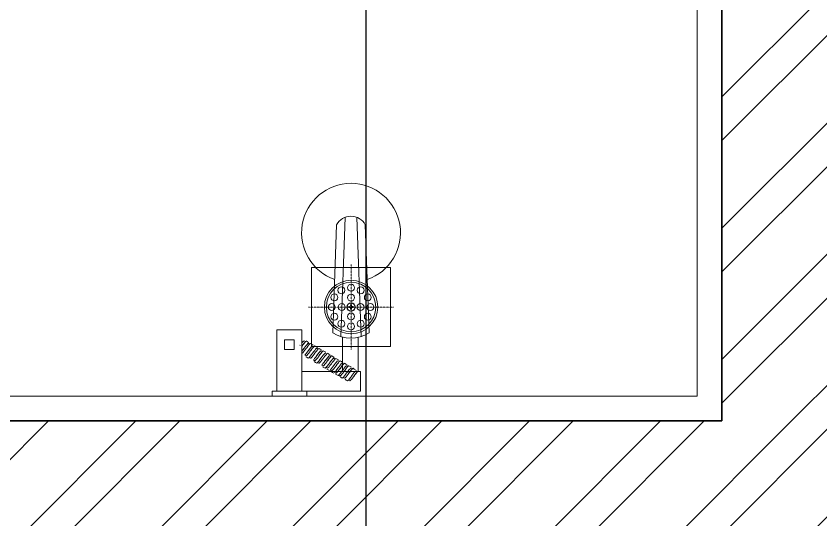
# Model space of a CAD drawing. Header units: millimetres. Extents: x -8913 to 62688, y -13000 to 43000.
# Drawn here: x 4536 to 5350, y 20600 to 21109 of the extents above; entities that cross this region are included whole.
import ezdxf
from ezdxf.enums import TextEntityAlignment as Align
from ezdxf.xclip import XClip

# ---------------------------------------------------------------- set-up
doc = ezdxf.new("R2010")
doc.units = ezdxf.units.MM
doc.header["$MEASUREMENT"] = 0
doc.header["$XCLIPFRAME"] = 0
for name, pattern in [('1735 X DT-5BR-Grids$0$CENTER2', [28.575, 19.05, -3.175, 3.175, -3.175]), ('HIDDEN', [0.375, 0.25, -0.125]), ('HIDDEN2', [4.7625, 3.175, -1.5875])]:
    doc.linetypes.add(name, pattern=pattern)
for name, color, linetype, lineweight in [('08--DETREF', 7, 'Continuous', 25), ('08--SECTREF-1', 2, 'Continuous', 25), ('08--SECTREF-2', 4, 'Continuous', 35), ('1735 X DT-5BR-GFP$0$F--BLOCKWALL-3--HOLLOW', 3, 'Continuous', 35), ('1735 X DT-5BR-GFP$0$F--BLOCKWALL-HATCH--HOLLOW', 251, 'Continuous', 13), ('1735 X DT-5BR-GFP$0$M--PLASTER-0', 8, 'Continuous', 9), ('1735 X DT-5BR-GFP$0$N--SANITARY-1', 9, 'Continuous', 18), ('1735 X DT-5BR-GFP-Ext$0$A-HATCH ID PAVING', 251, 'Continuous', 0), ('1735 X DT-5BR-Grids$0$08--SECTREF-LINE', 7, 'Continuous', 25), ('N--DRAINPOINT', 251, 'Continuous', 18), ('Z--X-REF', 7, 'Continuous', 0)]:
    doc.layers.add(name, color=color, linetype=linetype, lineweight=lineweight)
doc.styles.add('ISO', font='isocp2.shx', dxfattribs={"width": 0.8})

# ---------------------------------------------------------------- blocks, each defined once
blk = doc.blocks.new('1735 X DT-5BR-GFP$0$HAND SHOWER P')
for p, q in [((-12.5, -5), (12.5, -5)), ((-5, -5), (-12.5, -5)), ((-12.5, -5), (-12.5, -67)), ((12.5, -5), (5, -5)), ((12.5, -67), (12.5, -5)), ((71.86, -5), (12.5, -5)), ((71.86, -5), (71.86, -25)), ((12.5, -25), (71.86, -25)), ((53.8, -59.53), (53.8, -25)), ((69.43, -59.21), (69.43, -25)), ((47.78, -173.14), (44.04, -63.8)), ((76.78, -173.14), (80.53, -63.8)), ((-12.5, -67), (12.5, -67)), ((-12.5, -67), (-5, -67)), ((5, -67), (12.5, -67))]:
    blk.add_line(p, q)
at = {"color": 250}
for p, q in [((59.7, -16.16), (61.05, -15.38)), ((45.75, -23.92), (47.1, -23.14)), ((50.04, -21.43), (51.39, -20.65)), ((54.38, -18.92), (55.72, -18.15)), ((32.8, -31.41), (34.16, -30.63)), ((37.09, -28.92), (38.44, -28.14)), ((41.43, -26.41), (42.77, -25.64)), ((54.91, -32.49), (53.52, -33.29)), ((59.19, -30), (57.79, -30.81)), ((62.92, -27.85), (62.15, -28.29)), ((68.85, -24.73), (67.47, -25.53)), ((19.98, -39.04), (21.33, -38.25)), ((24.31, -36.54), (25.66, -35.76)), ((28.59, -34.05), (29.94, -33.27)), ((41.96, -39.98), (40.58, -40.78)), ((42.08, -40.12), (40.71, -40.91)), ((46.24, -37.49), (44.85, -38.3)), ((50.58, -34.99), (49.21, -35.78)), ((12.5, -43.37), (12.71, -43.25)), ((15.69, -41.52), (17.04, -40.74)), ((29.13, -47.61), (27.73, -48.42)), ((33.46, -45.11), (32.08, -45.91)), ((33.46, -45.11), (32.09, -45.9)), ((37.74, -42.62), (36.35, -43.43)), ((16.23, -55.08), (14.84, -55.88)), ((20.51, -52.6), (19.11, -53.41)), ((24.85, -50.09), (23.46, -50.89)), ((24.84, -50.1), (23.47, -50.89)), ((51.94, -60.07), (56.28, -180.54)), ((72.63, -60.07), (68.29, -180.59))]:
    blk.add_line(p, q, dxfattribs=at)
for points in [[(17.5, 0), (-17.5, 0), (-17.5, -5), (17.5, -5)], [(17.5, -5), (17.5, 0)], [(-12.5, -5), (12.5, -5)], [(-12.5, -5), (-12.5, -67)], [(12.5, -5), (12.5, -67)]]:
    blk.add_lwpolyline(points)
blk.add_lwpolyline([(-5, -57), (5, -57), (5, -47), (-5, -47)], close=True)
for points in [[(56.26, -17, 0), (56.26, -17, 0), (57.57, -16.24, 0), (57.57, -16.24, 0), (57.57, -16.24, 0), (58.87, -15.48, 0), (58.87, -15.48, 0)], [(58.85, -15.53, 0), (58.85, -15.53, 0), (58.87, -15.48, 0), (58.87, -15.48, 0), (58.87, -15.48, 0), (59.28, -15.72, 0), (59.28, -15.72, 0), (59.28, -15.72, 0), (59.97, -16.45, 0), (59.97, -16.45, 0), (59.97, -16.45, 0), (60.9, -17.59, 0), (60.9, -17.59, 0), (60.9, -17.59, 0), (62.01, -19.05, 0), (62.01, -19.05, 0), (62.01, -19.05, 0), (63.22, -20.68, 0), (63.22, -20.68, 0), (63.22, -20.68, 0), (63.28, -20.75, 0), (63.49, -21.03, 0)], [(59.7, -16.16, 0), (59.86, -16.33, 0), (59.97, -16.45, 0), (59.97, -16.45, 0), (59.97, -16.45, 0), (60.9, -17.6, 0), (60.9, -17.6, 0), (60.9, -17.6, 0), (62.02, -19.05, 0), (62.02, -19.05, 0), (62.02, -19.05, 0), (63.23, -20.68, 0), (63.23, -20.68, 0), (63.23, -20.68, 0), (63.28, -20.76, 0), (63.49, -21.03, 0)], [(65.13, -19.95, 0), (65.13, -19.95, 0), (64.72, -19.42, 0), (64.72, -19.42, 0), (64.72, -19.42, 0), (63.68, -18.07, 0), (63.68, -18.07, 0), (63.68, -18.07, 0), (62.73, -16.9, 0), (62.73, -16.9, 0), (62.73, -16.9, 0), (61.95, -16.01, 0), (61.95, -16.01, 0), (61.95, -16.01, 0), (61.38, -15.48, 0), (61.38, -15.48, 0), (61.38, -15.48, 0), (61.05, -15.38, 0), (61.05, -15.38, 0), (61.05, -15.38, 0), (61.05, -15.38, 0), (61.05, -15.38, 0)], [(65.11, -19.92, 0), (65.11, -19.92, 0), (64.73, -19.42, 0), (64.73, -19.42, 0), (64.73, -19.42, 0), (63.68, -18.08, 0), (63.68, -18.08, 0), (63.68, -18.08, 0), (62.73, -16.9, 0), (62.73, -16.9, 0), (62.73, -16.9, 0), (61.95, -16.01, 0), (61.95, -16.01, 0), (61.95, -16.01, 0), (61.38, -15.48, 0), (61.38, -15.48, 0), (61.38, -15.48, 0), (61.05, -15.38, 0), (61.05, -15.38, 0), (61.05, -15.38, 0), (61.05, -15.38, 0), (61.05, -15.38, 0)], [(42.27, -24.77, 0), (42.27, -24.77, 0), (43.58, -24.02, 0), (43.58, -24.02, 0), (43.58, -24.02, 0), (44.88, -23.26, 0), (44.88, -23.26, 0)], [(45.75, -23.92, 0), (45.92, -24.09, 0), (46.03, -24.21, 0), (46.03, -24.21, 0), (46.03, -24.21, 0), (46.96, -25.35, 0), (46.96, -25.35, 0), (46.96, -25.35, 0), (48.07, -26.81, 0), (48.07, -26.81, 0), (48.07, -26.81, 0), (49.29, -28.44, 0), (49.29, -28.44, 0), (49.29, -28.44, 0), (49.34, -28.52, 0), (49.54, -28.79, 0)], [(46.6, -22.27, 0), (46.6, -22.27, 0), (47.91, -21.51, 0), (47.91, -21.51, 0), (47.91, -21.51, 0), (49.21, -20.75, 0), (49.21, -20.75, 0)], [(51.16, -27.68, 0), (51.16, -27.68, 0), (50.78, -27.18, 0), (50.78, -27.18, 0), (50.78, -27.18, 0), (49.74, -25.84, 0), (49.74, -25.84, 0), (49.74, -25.84, 0), (48.79, -24.66, 0), (48.79, -24.66, 0), (48.79, -24.66, 0), (48.01, -23.77, 0), (48.01, -23.77, 0), (48.01, -23.77, 0), (47.43, -23.24, 0), (47.43, -23.24, 0), (47.43, -23.24, 0), (47.1, -23.14, 0), (47.1, -23.14, 0), (47.1, -23.14, 0), (47.1, -23.14, 0), (47.1, -23.14, 0)], [(51.19, -27.71, 0), (51.19, -27.71, 0), (50.78, -27.18, 0), (50.78, -27.18, 0), (50.78, -27.18, 0), (49.73, -25.83, 0), (49.73, -25.83, 0), (49.73, -25.83, 0), (48.79, -24.66, 0), (48.79, -24.66, 0), (48.79, -24.66, 0), (48, -23.77, 0), (48, -23.77, 0), (48, -23.77, 0), (47.43, -23.24, 0), (47.43, -23.24, 0), (47.43, -23.24, 0), (47.1, -23.14, 0), (47.1, -23.14, 0), (47.1, -23.14, 0), (47.1, -23.14, 0), (47.1, -23.14, 0)], [(49.19, -20.81, 0), (49.19, -20.81, 0), (49.21, -20.75, 0), (49.21, -20.75, 0), (49.21, -20.75, 0), (49.62, -20.99, 0), (49.62, -20.99, 0), (49.62, -20.99, 0), (50.31, -21.72, 0), (50.31, -21.72, 0), (50.31, -21.72, 0), (51.24, -22.86, 0), (51.24, -22.86, 0), (51.24, -22.86, 0), (52.35, -24.32, 0), (52.35, -24.32, 0), (52.35, -24.32, 0), (53.57, -25.95, 0), (53.57, -25.95, 0), (53.57, -25.95, 0), (53.62, -26.02, 0), (53.83, -26.3, 0)], [(50.89, -19.78, 0), (50.89, -19.78, 0), (52.2, -19.03, 0), (52.2, -19.03, 0), (52.2, -19.03, 0), (53.5, -18.27, 0), (53.5, -18.27, 0)], [(55.45, -25.19, 0), (55.45, -25.19, 0), (55.07, -24.7, 0), (55.07, -24.7, 0), (55.07, -24.7, 0), (54.03, -23.35, 0), (54.03, -23.35, 0), (54.03, -23.35, 0), (53.08, -22.18, 0), (53.08, -22.18, 0), (53.08, -22.18, 0), (52.3, -21.28, 0), (52.3, -21.28, 0), (52.3, -21.28, 0), (51.72, -20.75, 0), (51.72, -20.75, 0), (51.72, -20.75, 0), (51.39, -20.65, 0), (51.39, -20.65, 0), (51.39, -20.65, 0), (51.39, -20.65, 0), (51.39, -20.65, 0)], [(53.48, -18.32, 0), (53.48, -18.32, 0), (53.5, -18.27, 0), (53.5, -18.27, 0), (53.5, -18.27, 0), (53.91, -18.5, 0), (53.91, -18.5, 0), (53.91, -18.5, 0), (54.33, -18.95, 0)], [(54.38, -18.92, 0), (54.55, -19.1, 0), (54.66, -19.21, 0), (54.66, -19.21, 0), (54.66, -19.21, 0), (55.59, -20.36, 0), (55.59, -20.36, 0), (55.59, -20.36, 0), (56.7, -21.82, 0), (56.7, -21.82, 0), (56.7, -21.82, 0), (57.89, -23.44, 0), (57.89, -23.44, 0), (57.89, -23.44, 0), (57.89, -23.44, 0), (57.89, -23.44, 0)], [(59.8, -22.72, 0), (59.8, -22.72, 0), (59.4, -22.19, 0), (59.4, -22.19, 0), (59.4, -22.19, 0), (58.35, -20.84, 0), (58.35, -20.84, 0), (58.35, -20.84, 0), (57.41, -19.67, 0), (57.41, -19.67, 0), (57.41, -19.67, 0), (56.62, -18.78, 0), (56.62, -18.78, 0), (56.62, -18.78, 0), (56.05, -18.25, 0), (56.05, -18.25, 0), (56.05, -18.25, 0), (55.72, -18.15, 0), (55.72, -18.15, 0), (55.72, -18.15, 0), (55.72, -18.15, 0), (55.72, -18.15, 0)], [(59.78, -22.69, 0), (59.78, -22.69, 0), (59.4, -22.19, 0), (59.4, -22.19, 0), (59.4, -22.19, 0), (58.36, -20.85, 0), (58.36, -20.85, 0), (58.36, -20.85, 0), (57.41, -19.67, 0), (57.41, -19.67, 0), (57.41, -19.67, 0), (56.62, -18.78, 0), (56.62, -18.78, 0), (56.62, -18.78, 0), (56.05, -18.25, 0), (56.05, -18.25, 0), (56.05, -18.25, 0), (55.72, -18.15, 0), (55.72, -18.15, 0), (55.72, -18.15, 0), (55.72, -18.15, 0), (55.72, -18.15, 0)], [(57.89, -23.44, 0), (57.89, -23.44, 0), (58.62, -24.39, 0), (58.62, -24.39, 0), (58.62, -24.39, 0), (59.67, -25.74, 0), (59.67, -25.74, 0), (59.67, -25.74, 0), (60.61, -26.89, 0), (60.61, -26.89, 0), (60.61, -26.89, 0), (61.37, -27.75, 0), (61.37, -27.75, 0), (61.37, -27.75, 0), (61.92, -28.22, 0), (61.92, -28.22, 0), (61.92, -28.22, 0), (62.16, -28.25, 0), (62.16, -28.25, 0)], [(59.8, -22.72, 0), (59.8, -22.72, 0), (59.82, -22.74, 0), (59.82, -22.74, 0), (59.82, -22.74, 0), (61.04, -24.38, 0), (61.04, -24.38, 0), (61.04, -24.38, 0), (62.17, -25.87, 0), (62.17, -25.87, 0), (62.17, -25.87, 0), (63.13, -27.06, 0), (63.13, -27.06, 0), (63.13, -27.06, 0), (63.35, -27.3, 0), (63.53, -27.5, 0)], [(59.87, -22.81, 0), (60.16, -23.2, 0), (60.63, -23.84, 0), (60.63, -23.84, 0), (60.63, -23.84, 0), (61.8, -25.39, 0), (61.8, -25.39, 0), (61.8, -25.39, 0), (62.83, -26.7, 0), (62.83, -26.7, 0), (62.83, -26.7, 0), (63.64, -27.64, 0), (63.64, -27.64, 0), (63.64, -27.64, 0), (64.19, -28.12, 0), (64.19, -28.12, 0), (64.19, -28.12, 0), (64.35, -28.09, 0), (64.35, -28.09, 0)], [(63.23, -20.69, 0), (63.23, -20.69, 0), (63.59, -21.15, 0), (63.59, -21.15, 0), (63.59, -21.15, 0), (64.65, -22.53, 0), (64.65, -22.53, 0), (64.65, -22.53, 0), (65.64, -23.77, 0), (65.64, -23.77, 0), (65.64, -23.77, 0), (66.47, -24.73, 0), (66.47, -24.73, 0), (66.47, -24.73, 0), (67.09, -25.34, 0), (67.09, -25.34, 0), (67.09, -25.34, 0), (67.47, -25.53, 0), (67.47, -25.53, 0), (67.47, -25.53, 0), (67.49, -25.48, 0), (67.49, -25.48, 0)], [(63.25, -20.71, 0), (63.36, -20.86, 0), (63.45, -20.99, 0), (63.48, -21.03, 0)], [(65.13, -19.95, 0), (65.13, -19.95, 0), (65.13, -19.95, 0), (65.13, -19.95, 0), (65.13, -19.95, 0), (65.13, -19.95, 0), (65.13, -19.95, 0)], [(65.13, -19.95, 0), (65.13, -19.95, 0), (65.14, -19.97, 0), (65.14, -19.97, 0), (65.14, -19.97, 0), (66.36, -21.61, 0), (66.36, -21.61, 0), (66.36, -21.61, 0), (67.49, -23.1, 0), (67.49, -23.1, 0), (67.49, -23.1, 0), (68.45, -24.29, 0), (68.45, -24.29, 0), (68.45, -24.29, 0), (68.67, -24.53, 0), (68.85, -24.73, 0)], [(65.2, -20.04, 0), (65.49, -20.43, 0), (65.96, -21.07, 0), (65.96, -21.07, 0), (65.96, -21.07, 0), (67.13, -22.62, 0), (67.13, -22.62, 0), (67.13, -22.62, 0), (68.15, -23.93, 0), (68.15, -23.93, 0), (68.15, -23.93, 0), (68.97, -24.87, 0), (68.97, -24.87, 0), (68.97, -24.87, 0), (69.51, -25.35, 0), (69.51, -25.35, 0), (69.51, -25.35, 0), (69.68, -25.32, 0), (69.68, -25.32, 0)], [(32.8, -31.41, 0), (32.97, -31.58, 0), (33.08, -31.7, 0), (33.08, -31.7, 0), (33.08, -31.7, 0), (34.01, -32.84, 0), (34.01, -32.84, 0), (34.01, -32.84, 0), (35.13, -34.3, 0), (35.13, -34.3, 0), (35.13, -34.3, 0), (36.34, -35.93, 0), (36.34, -35.93, 0), (36.34, -35.93, 0), (36.39, -36.01, 0), (36.6, -36.28, 0)], [(33.66, -29.76, 0), (33.66, -29.76, 0), (34.96, -29, 0), (34.96, -29, 0), (34.96, -29, 0), (36.27, -28.24, 0), (36.27, -28.24, 0)], [(38.24, -35.2, 0), (38.24, -35.2, 0), (37.83, -34.67, 0), (37.83, -34.67, 0), (37.83, -34.67, 0), (36.79, -33.32, 0), (36.79, -33.32, 0), (36.79, -33.32, 0), (35.84, -32.15, 0), (35.84, -32.15, 0), (35.84, -32.15, 0), (35.06, -31.26, 0), (35.06, -31.26, 0), (35.06, -31.26, 0), (34.48, -30.73, 0), (34.48, -30.73, 0), (34.48, -30.73, 0), (34.16, -30.63, 0), (34.16, -30.63, 0), (34.16, -30.63, 0), (34.16, -30.63, 0), (34.16, -30.63, 0)], [(38.21, -35.17, 0), (38.21, -35.17, 0), (37.84, -34.67, 0), (37.84, -34.67, 0), (37.84, -34.67, 0), (36.79, -33.33, 0), (36.79, -33.33, 0), (36.79, -33.33, 0), (35.84, -32.15, 0), (35.84, -32.15, 0), (35.84, -32.15, 0), (35.06, -31.26, 0), (35.06, -31.26, 0), (35.06, -31.26, 0), (34.49, -30.73, 0), (34.49, -30.73, 0), (34.49, -30.73, 0), (34.16, -30.63, 0), (34.16, -30.63, 0), (34.16, -30.63, 0), (34.16, -30.63, 0), (34.16, -30.63, 0)], [(36.25, -28.3, 0), (36.25, -28.3, 0), (36.27, -28.24, 0), (36.27, -28.24, 0), (36.27, -28.24, 0), (36.67, -28.48, 0), (36.67, -28.48, 0), (36.67, -28.48, 0), (37.36, -29.21, 0), (37.36, -29.21, 0), (37.36, -29.21, 0), (38.3, -30.35, 0), (38.3, -30.35, 0), (38.3, -30.35, 0), (39.41, -31.81, 0), (39.41, -31.81, 0), (39.41, -31.81, 0), (40.62, -33.44, 0), (40.62, -33.44, 0), (40.62, -33.44, 0), (40.68, -33.51, 0), (40.88, -33.79, 0)], [(37.94, -27.27, 0), (37.94, -27.27, 0), (39.25, -26.52, 0), (39.25, -26.52, 0), (39.25, -26.52, 0), (40.55, -25.76, 0), (40.55, -25.76, 0)], [(42.5, -32.68, 0), (42.5, -32.68, 0), (42.12, -32.19, 0), (42.12, -32.19, 0), (42.12, -32.19, 0), (41.08, -30.84, 0), (41.08, -30.84, 0), (41.08, -30.84, 0), (40.13, -29.67, 0), (40.13, -29.67, 0), (40.13, -29.67, 0), (39.35, -28.77, 0), (39.35, -28.77, 0), (39.35, -28.77, 0), (38.77, -28.24, 0), (38.77, -28.24, 0), (38.77, -28.24, 0), (38.45, -28.14, 0), (38.45, -28.14, 0), (38.45, -28.14, 0), (38.44, -28.14, 0), (38.44, -28.14, 0)], [(41.43, -26.41, 0), (41.6, -26.59, 0), (41.71, -26.7, 0), (41.71, -26.7, 0), (41.71, -26.7, 0), (42.64, -27.85, 0), (42.64, -27.85, 0), (42.64, -27.85, 0), (43.75, -29.31, 0), (43.75, -29.31, 0), (43.75, -29.31, 0), (44.97, -30.94, 0), (44.97, -30.94, 0), (44.97, -30.94, 0), (45.02, -31.01, 0), (45.22, -31.29, 0)], [(46.9, -30.26, 0), (46.9, -30.26, 0), (45.92, -28.99, 0), (45.92, -28.99, 0), (45.92, -28.99, 0), (44.91, -27.72, 0), (44.91, -27.72, 0), (44.91, -27.72, 0), (44.04, -26.67, 0), (44.04, -26.67, 0), (44.04, -26.67, 0), (43.36, -25.95, 0), (43.36, -25.95, 0), (43.36, -25.95, 0), (42.91, -25.63, 0), (42.91, -25.63, 0), (42.91, -25.63, 0), (42.81, -25.69, 0), (42.81, -25.69, 0)], [(44.94, -30.93, 0), (44.94, -30.93, 0), (45.67, -31.88, 0), (45.67, -31.88, 0), (45.67, -31.88, 0), (46.72, -33.23, 0), (46.72, -33.23, 0), (46.72, -33.23, 0), (47.66, -34.38, 0), (47.66, -34.38, 0), (47.66, -34.38, 0), (48.42, -35.24, 0), (48.42, -35.24, 0), (48.42, -35.24, 0), (48.97, -35.71, 0), (48.97, -35.71, 0), (48.97, -35.71, 0), (49.22, -35.74, 0), (49.22, -35.74, 0)], [(46.86, -30.21, 0), (47.14, -30.59, 0), (47.28, -30.78, 0), (47.28, -30.78, 0), (47.28, -30.78, 0), (48.48, -32.39, 0), (48.48, -32.39, 0), (48.48, -32.39, 0), (49.56, -33.79, 0), (49.56, -33.79, 0), (49.56, -33.79, 0), (50.45, -34.87, 0), (50.45, -34.87, 0), (50.45, -34.87, 0), (51.09, -35.5, 0), (51.09, -35.5, 0), (51.09, -35.5, 0), (51.44, -35.64, 0), (51.44, -35.64, 0)], [(49.28, -28.45, 0), (49.28, -28.45, 0), (49.64, -28.91, 0), (49.64, -28.91, 0), (49.64, -28.91, 0), (50.71, -30.29, 0), (50.71, -30.29, 0), (50.71, -30.29, 0), (51.69, -31.53, 0), (51.69, -31.53, 0), (51.69, -31.53, 0), (52.52, -32.49, 0), (52.52, -32.49, 0), (52.52, -32.49, 0), (53.14, -33.1, 0), (53.14, -33.1, 0), (53.14, -33.1, 0), (53.52, -33.29, 0), (53.52, -33.29, 0), (53.52, -33.29, 0), (53.54, -33.24, 0), (53.54, -33.24, 0)], [(49.3, -28.47, 0), (49.42, -28.62, 0), (49.51, -28.75, 0), (49.54, -28.79, 0)], [(51.18, -27.71, 0), (51.18, -27.71, 0), (51.2, -27.73, 0), (51.2, -27.73, 0), (51.2, -27.73, 0), (52.42, -29.37, 0), (52.42, -29.37, 0), (52.42, -29.37, 0), (53.55, -30.86, 0), (53.55, -30.86, 0), (53.55, -30.86, 0), (54.51, -32.05, 0), (54.51, -32.05, 0), (54.51, -32.05, 0), (54.73, -32.29, 0), (54.91, -32.49, 0)], [(51.19, -27.71, 0), (51.19, -27.71, 0), (51.19, -27.71, 0), (51.19, -27.71, 0), (51.19, -27.71, 0), (51.19, -27.71, 0), (51.19, -27.71, 0)], [(51.26, -27.8, 0), (51.55, -28.19, 0), (52.02, -28.83, 0), (52.02, -28.83, 0), (52.02, -28.83, 0), (53.18, -30.38, 0), (53.18, -30.38, 0), (53.18, -30.38, 0), (54.21, -31.69, 0), (54.21, -31.69, 0), (54.21, -31.69, 0), (55.02, -32.63, 0), (55.02, -32.63, 0), (55.02, -32.63, 0), (55.57, -33.11, 0), (55.57, -33.11, 0), (55.57, -33.11, 0), (55.73, -33.08, 0), (55.73, -33.08, 0)], [(53.56, -25.94, 0), (53.56, -25.94, 0), (53.57, -25.95, 0), (53.57, -25.95, 0), (53.57, -25.95, 0), (54.65, -27.35, 0), (54.65, -27.35, 0), (54.65, -27.35, 0), (55.67, -28.65, 0), (55.67, -28.65, 0), (55.67, -28.65, 0), (56.55, -29.71, 0), (56.55, -29.71, 0), (56.55, -29.71, 0), (57.25, -30.45, 0), (57.25, -30.45, 0), (57.25, -30.45, 0), (57.71, -30.78, 0), (57.71, -30.78, 0), (57.71, -30.78, 0), (57.82, -30.73, 0), (57.82, -30.73, 0)], [(55.54, -25.31, 0), (55.83, -25.7, 0), (56.3, -26.34, 0), (56.3, -26.34, 0), (56.3, -26.34, 0), (57.47, -27.89, 0), (57.47, -27.89, 0), (57.47, -27.89, 0), (58.5, -29.2, 0), (58.5, -29.2, 0), (58.5, -29.2, 0), (59.31, -30.14, 0), (59.31, -30.14, 0), (59.31, -30.14, 0), (59.86, -30.62, 0), (59.86, -30.62, 0), (59.86, -30.62, 0), (60.02, -30.6, 0), (60.02, -30.6, 0)], [(58.35, -31.65, 0), (58.35, -31.65, 0), (57.04, -32.4, 0), (57.04, -32.4, 0), (57.04, -32.4, 0), (55.73, -33.16, 0), (55.73, -33.16, 0)], [(62.67, -29.15, 0), (62.67, -29.15, 0), (61.37, -29.9, 0), (61.37, -29.9, 0), (61.37, -29.9, 0), (60.06, -30.66, 0), (60.06, -30.66, 0)], [(66.96, -26.66, 0), (66.96, -26.66, 0), (65.65, -27.41, 0), (65.65, -27.41, 0), (65.65, -27.41, 0), (64.35, -28.17, 0), (64.35, -28.17, 0)], [(16.54, -39.88, 0), (16.54, -39.88, 0), (17.85, -39.12, 0), (17.85, -39.12, 0), (17.85, -39.12, 0), (19.15, -38.36, 0), (19.15, -38.36, 0)], [(19.13, -38.41, 0), (19.13, -38.41, 0), (19.15, -38.36, 0), (19.15, -38.36, 0), (19.15, -38.36, 0), (19.56, -38.6, 0), (19.56, -38.6, 0), (19.56, -38.6, 0), (20.25, -39.32, 0), (20.25, -39.32, 0), (20.25, -39.32, 0), (21.18, -40.47, 0), (21.18, -40.47, 0), (21.18, -40.47, 0), (22.29, -41.93, 0), (22.29, -41.93, 0), (22.29, -41.93, 0), (23.51, -43.56, 0), (23.51, -43.56, 0), (23.51, -43.56, 0), (23.56, -43.63, 0), (23.77, -43.91, 0)], [(25.39, -42.8, 0), (25.39, -42.8, 0), (25.01, -42.3, 0), (25.01, -42.3, 0), (25.01, -42.3, 0), (23.97, -40.96, 0), (23.97, -40.96, 0), (23.97, -40.96, 0), (23.02, -39.78, 0), (23.02, -39.78, 0), (23.02, -39.78, 0), (22.24, -38.89, 0), (22.24, -38.89, 0), (22.24, -38.89, 0), (21.66, -38.36, 0), (21.66, -38.36, 0), (21.66, -38.36, 0), (21.33, -38.25, 0), (21.33, -38.25, 0), (21.33, -38.25, 0), (21.33, -38.26, 0), (21.33, -38.26, 0)], [(24.31, -36.54, 0), (24.47, -36.71, 0), (24.58, -36.83, 0), (24.58, -36.83, 0), (24.58, -36.83, 0), (25.51, -37.97, 0), (25.51, -37.97, 0), (25.51, -37.97, 0), (26.63, -39.43, 0), (26.63, -39.43, 0), (26.63, -39.43, 0), (27.84, -41.06, 0), (27.84, -41.06, 0), (27.84, -41.06, 0), (27.89, -41.14, 0), (28.1, -41.41, 0)], [(25.16, -34.89, 0), (25.16, -34.89, 0), (26.46, -34.13, 0), (26.46, -34.13, 0), (26.46, -34.13, 0), (27.77, -33.37, 0), (27.77, -33.37, 0)], [(29.74, -40.33, 0), (29.74, -40.33, 0), (29.33, -39.8, 0), (29.33, -39.8, 0), (29.33, -39.8, 0), (28.29, -38.45, 0), (28.29, -38.45, 0), (28.29, -38.45, 0), (27.34, -37.28, 0), (27.34, -37.28, 0), (27.34, -37.28, 0), (26.56, -36.39, 0), (26.56, -36.39, 0), (26.56, -36.39, 0), (25.99, -35.86, 0), (25.99, -35.86, 0), (25.99, -35.86, 0), (25.66, -35.76, 0), (25.66, -35.76, 0), (25.66, -35.76, 0), (25.66, -35.76, 0), (25.66, -35.76, 0)], [(29.72, -40.3, 0), (29.72, -40.3, 0), (29.34, -39.8, 0), (29.34, -39.8, 0), (29.34, -39.8, 0), (28.29, -38.46, 0), (28.29, -38.46, 0), (28.29, -38.46, 0), (27.34, -37.28, 0), (27.34, -37.28, 0), (27.34, -37.28, 0), (26.56, -36.39, 0), (26.56, -36.39, 0), (26.56, -36.39, 0), (25.99, -35.86, 0), (25.99, -35.86, 0), (25.99, -35.86, 0), (25.66, -35.76, 0), (25.66, -35.76, 0), (25.66, -35.76, 0), (25.66, -35.76, 0), (25.66, -35.76, 0)], [(27.75, -33.43, 0), (27.75, -33.43, 0), (27.77, -33.37, 0), (27.77, -33.37, 0), (27.77, -33.37, 0), (28.17, -33.61, 0), (28.17, -33.61, 0), (28.17, -33.61, 0), (28.86, -34.34, 0), (28.86, -34.34, 0), (28.86, -34.34, 0), (29.8, -35.48, 0), (29.8, -35.48, 0), (29.8, -35.48, 0), (30.91, -36.94, 0), (30.91, -36.94, 0), (30.91, -36.94, 0), (32.12, -38.57, 0), (32.12, -38.57, 0), (32.12, -38.57, 0), (32.18, -38.64, 0), (32.38, -38.92, 0)], [(29.74, -40.32, 0), (29.74, -40.32, 0), (29.75, -40.35, 0), (29.75, -40.35, 0), (29.75, -40.35, 0), (30.97, -41.99, 0), (30.97, -41.99, 0), (30.97, -41.99, 0), (32.1, -43.48, 0), (32.1, -43.48, 0), (32.1, -43.48, 0), (33.06, -44.67, 0), (33.06, -44.67, 0), (33.06, -44.67, 0), (33.28, -44.91, 0), (33.46, -45.11, 0)], [(29.74, -40.33, 0), (29.74, -40.33, 0), (29.74, -40.33, 0), (29.74, -40.33, 0), (29.74, -40.33, 0), (29.74, -40.33, 0), (29.74, -40.33, 0)], [(29.81, -40.42, 0), (30.1, -40.81, 0), (30.57, -41.45, 0), (30.57, -41.45, 0), (30.57, -41.45, 0), (31.74, -43, 0), (31.74, -43, 0), (31.74, -43, 0), (32.76, -44.31, 0), (32.76, -44.31, 0), (32.76, -44.31, 0), (33.58, -45.25, 0), (33.58, -45.25, 0), (33.58, -45.25, 0), (34.12, -45.73, 0), (34.12, -45.73, 0), (34.12, -45.73, 0), (34.29, -45.7, 0), (34.29, -45.7, 0)], [(34, -37.81, 0), (34, -37.81, 0), (33.63, -37.32, 0), (33.63, -37.32, 0), (33.63, -37.32, 0), (32.58, -35.97, 0), (32.58, -35.97, 0), (32.58, -35.97, 0), (31.63, -34.8, 0), (31.63, -34.8, 0), (31.63, -34.8, 0), (30.85, -33.9, 0), (30.85, -33.9, 0), (30.85, -33.9, 0), (30.28, -33.37, 0), (30.28, -33.37, 0), (30.28, -33.37, 0), (29.95, -33.27, 0), (29.95, -33.27, 0), (29.95, -33.27, 0), (29.95, -33.27, 0), (29.95, -33.27, 0)], [(32.12, -38.56, 0), (32.12, -38.56, 0), (32.12, -38.57, 0), (32.12, -38.57, 0), (32.12, -38.57, 0), (33.2, -39.97, 0), (33.2, -39.97, 0), (33.2, -39.97, 0), (34.22, -41.27, 0), (34.22, -41.27, 0), (34.22, -41.27, 0), (35.11, -42.33, 0), (35.11, -42.33, 0), (35.11, -42.33, 0), (35.8, -43.07, 0), (35.8, -43.07, 0), (35.8, -43.07, 0), (36.27, -43.4, 0), (36.27, -43.4, 0), (36.27, -43.4, 0), (36.37, -43.35, 0), (36.37, -43.35, 0)], [(32.19, -38.59, 0), (32.3, -38.74, 0), (32.39, -38.86, 0), (32.43, -38.91, 0)], [(34.1, -37.93, 0), (34.39, -38.32, 0), (34.86, -38.96, 0), (34.86, -38.96, 0), (34.86, -38.96, 0), (36.03, -40.51, 0), (36.03, -40.51, 0), (36.03, -40.51, 0), (37.05, -41.82, 0), (37.05, -41.82, 0), (37.05, -41.82, 0), (37.87, -42.76, 0), (37.87, -42.76, 0), (37.87, -42.76, 0), (38.41, -43.24, 0), (38.41, -43.24, 0), (38.41, -43.24, 0), (38.58, -43.22, 0), (38.58, -43.22, 0)], [(36.34, -35.94, 0), (36.34, -35.94, 0), (36.7, -36.4, 0), (36.7, -36.4, 0), (36.7, -36.4, 0), (37.76, -37.78, 0), (37.76, -37.78, 0), (37.76, -37.78, 0), (38.75, -39.02, 0), (38.75, -39.02, 0), (38.75, -39.02, 0), (39.58, -39.98, 0), (39.58, -39.98, 0), (39.58, -39.98, 0), (40.2, -40.59, 0), (40.2, -40.59, 0), (40.2, -40.59, 0), (40.58, -40.78, 0), (40.58, -40.78, 0), (40.58, -40.78, 0), (40.6, -40.73, 0), (40.6, -40.73, 0)], [(36.35, -35.96, 0), (36.47, -36.11, 0), (36.56, -36.24, 0), (36.59, -36.28, 0)], [(36.44, -36.06, 0), (36.44, -36.06, 0), (37.17, -37.01, 0), (37.17, -37.01, 0), (37.17, -37.01, 0), (38.22, -38.36, 0), (38.22, -38.36, 0), (38.22, -38.36, 0), (39.16, -39.51, 0), (39.16, -39.51, 0), (39.16, -39.51, 0), (39.93, -40.37, 0), (39.93, -40.37, 0), (39.93, -40.37, 0), (40.47, -40.84, 0), (40.47, -40.84, 0), (40.47, -40.84, 0), (40.72, -40.87, 0), (40.72, -40.87, 0)], [(38.24, -35.2, 0), (38.24, -35.2, 0), (38.24, -35.2, 0), (38.24, -35.2, 0), (38.24, -35.2, 0), (38.24, -35.2, 0), (38.24, -35.2, 0)], [(38.24, -35.2, 0), (38.24, -35.2, 0), (38.25, -35.22, 0), (38.25, -35.22, 0), (38.25, -35.22, 0), (39.47, -36.86, 0), (39.47, -36.86, 0), (39.47, -36.86, 0), (40.6, -38.35, 0), (40.6, -38.35, 0), (40.6, -38.35, 0), (41.56, -39.54, 0), (41.56, -39.54, 0), (41.56, -39.54, 0), (41.78, -39.78, 0), (41.96, -39.98, 0)], [(38.31, -35.29, 0), (38.6, -35.68, 0), (39.07, -36.32, 0), (39.07, -36.32, 0), (39.07, -36.32, 0), (40.24, -37.87, 0), (40.24, -37.87, 0), (40.24, -37.87, 0), (41.26, -39.18, 0), (41.26, -39.18, 0), (41.26, -39.18, 0), (42.08, -40.12, 0), (42.08, -40.12, 0), (42.08, -40.12, 0), (42.62, -40.6, 0), (42.62, -40.6, 0), (42.62, -40.6, 0), (42.79, -40.57, 0), (42.79, -40.57, 0)], [(40.62, -33.43, 0), (40.62, -33.43, 0), (40.62, -33.44, 0), (40.62, -33.44, 0), (40.62, -33.44, 0), (41.7, -34.84, 0), (41.7, -34.84, 0), (41.7, -34.84, 0), (42.72, -36.14, 0), (42.72, -36.14, 0), (42.72, -36.14, 0), (43.61, -37.2, 0), (43.61, -37.2, 0), (43.61, -37.2, 0), (44.3, -37.94, 0), (44.3, -37.94, 0), (44.3, -37.94, 0), (44.76, -38.27, 0), (44.76, -38.27, 0), (44.76, -38.27, 0), (44.87, -38.22, 0), (44.87, -38.22, 0)], [(40.8, -33.6, 0), (40.92, -33.75, 0), (41.01, -33.88, 0), (41.04, -33.92, 0)], [(42.6, -32.8, 0), (42.89, -33.19, 0), (43.36, -33.83, 0), (43.36, -33.83, 0), (43.36, -33.83, 0), (44.53, -35.38, 0), (44.53, -35.38, 0), (44.53, -35.38, 0), (45.55, -36.69, 0), (45.55, -36.69, 0), (45.55, -36.69, 0), (46.36, -37.63, 0), (46.36, -37.63, 0), (46.36, -37.63, 0), (46.91, -38.11, 0), (46.91, -38.11, 0), (46.91, -38.11, 0), (47.08, -38.09, 0), (47.08, -38.09, 0)], [(45.4, -39.14, 0), (45.4, -39.14, 0), (44.09, -39.89, 0), (44.09, -39.89, 0), (44.09, -39.89, 0), (42.78, -40.65, 0), (42.78, -40.65, 0)], [(49.73, -36.64, 0), (49.73, -36.64, 0), (48.42, -37.39, 0), (48.42, -37.39, 0), (48.42, -37.39, 0), (47.11, -38.15, 0), (47.11, -38.15, 0)], [(54.06, -34.14, 0), (54.06, -34.14, 0), (52.75, -34.89, 0), (52.75, -34.89, 0), (52.75, -34.89, 0), (51.44, -35.64, 0), (51.44, -35.64, 0)], [(12.5, -45.38, 0), (12.56, -45.46, 0), (12.56, -45.46, 0), (12.56, -45.46, 0), (13.68, -46.92, 0), (13.68, -46.92, 0), (13.68, -46.92, 0), (14.89, -48.55, 0), (14.89, -48.55, 0), (14.89, -48.55, 0), (14.94, -48.62, 0), (15.15, -48.9, 0)], [(16.77, -47.79, 0), (16.77, -47.79, 0), (16.39, -47.29, 0), (16.39, -47.29, 0), (16.39, -47.29, 0), (15.35, -45.95, 0), (15.35, -45.95, 0), (15.35, -45.95, 0), (14.4, -44.77, 0), (14.4, -44.77, 0), (14.4, -44.77, 0), (13.62, -43.88, 0), (13.62, -43.88, 0), (13.62, -43.88, 0), (13.04, -43.35, 0), (13.04, -43.35, 0), (13.04, -43.35, 0), (12.71, -43.24, 0), (12.71, -43.24, 0), (12.71, -43.24, 0), (12.71, -43.25, 0), (12.71, -43.25, 0)], [(14.88, -48.54, 0), (14.88, -48.54, 0), (14.89, -48.54, 0), (14.89, -48.54, 0), (14.89, -48.54, 0), (15.97, -49.95, 0), (15.97, -49.95, 0), (15.97, -49.95, 0), (16.99, -51.24, 0), (16.99, -51.24, 0), (16.99, -51.24, 0), (17.87, -52.31, 0), (17.87, -52.31, 0), (17.87, -52.31, 0), (18.57, -53.05, 0), (18.57, -53.05, 0), (18.57, -53.05, 0), (19.03, -53.38, 0), (19.03, -53.38, 0), (19.03, -53.38, 0), (19.14, -53.33, 0), (19.14, -53.33, 0)], [(15.69, -41.52, 0), (15.86, -41.7, 0), (15.97, -41.81, 0), (15.97, -41.81, 0), (15.97, -41.81, 0), (16.9, -42.96, 0), (16.9, -42.96, 0), (16.9, -42.96, 0), (18.01, -44.42, 0), (18.01, -44.42, 0), (18.01, -44.42, 0), (19.23, -46.05, 0), (19.23, -46.05, 0), (19.23, -46.05, 0), (19.28, -46.12, 0), (19.48, -46.4, 0)], [(16.86, -47.91, 0), (17.15, -48.3, 0), (17.62, -48.94, 0), (17.62, -48.94, 0), (17.62, -48.94, 0), (18.79, -50.49, 0), (18.79, -50.49, 0), (18.79, -50.49, 0), (19.82, -51.8, 0), (19.82, -51.8, 0), (19.82, -51.8, 0), (20.63, -52.74, 0), (20.63, -52.74, 0), (20.63, -52.74, 0), (21.18, -53.22, 0), (21.18, -53.22, 0), (21.18, -53.22, 0), (21.34, -53.19, 0), (21.34, -53.19, 0)], [(21.13, -45.31, 0), (21.13, -45.31, 0), (20.72, -44.79, 0), (20.72, -44.79, 0), (20.72, -44.79, 0), (19.67, -43.44, 0), (19.67, -43.44, 0), (19.67, -43.44, 0), (18.73, -42.27, 0), (18.73, -42.27, 0), (18.73, -42.27, 0), (17.94, -41.37, 0), (17.94, -41.37, 0), (17.94, -41.37, 0), (17.37, -40.85, 0), (17.37, -40.85, 0), (17.37, -40.85, 0), (17.04, -40.74, 0), (17.04, -40.74, 0), (17.04, -40.74, 0), (17.04, -40.74, 0), (17.04, -40.74, 0)], [(21.1, -45.28, 0), (21.1, -45.28, 0), (20.72, -44.79, 0), (20.72, -44.79, 0), (20.72, -44.79, 0), (19.68, -43.44, 0), (19.68, -43.44, 0), (19.68, -43.44, 0), (18.73, -42.27, 0), (18.73, -42.27, 0), (18.73, -42.27, 0), (17.95, -41.38, 0), (17.95, -41.38, 0), (17.95, -41.38, 0), (17.37, -40.85, 0), (17.37, -40.85, 0), (17.37, -40.85, 0), (17.04, -40.74, 0), (17.04, -40.74, 0), (17.04, -40.74, 0), (17.04, -40.74, 0), (17.04, -40.74, 0)], [(19.21, -46.04, 0), (19.21, -46.04, 0), (19.94, -46.99, 0), (19.94, -46.99, 0), (19.94, -46.99, 0), (20.99, -48.33, 0), (20.99, -48.33, 0), (20.99, -48.33, 0), (21.93, -49.49, 0), (21.93, -49.49, 0), (21.93, -49.49, 0), (22.69, -50.35, 0), (22.69, -50.35, 0), (22.69, -50.35, 0), (23.24, -50.82, 0), (23.24, -50.82, 0), (23.24, -50.82, 0), (23.48, -50.85, 0), (23.48, -50.85, 0)], [(19.22, -46.05, 0), (19.22, -46.05, 0), (19.58, -46.52, 0), (19.58, -46.52, 0), (19.58, -46.52, 0), (20.65, -47.9, 0), (20.65, -47.9, 0), (20.65, -47.9, 0), (21.63, -49.13, 0), (21.63, -49.13, 0), (21.63, -49.13, 0), (22.46, -50.1, 0), (22.46, -50.1, 0), (22.46, -50.1, 0), (23.08, -50.71, 0), (23.08, -50.71, 0), (23.08, -50.71, 0), (23.46, -50.89, 0), (23.46, -50.89, 0), (23.46, -50.89, 0), (23.48, -50.85, 0), (23.48, -50.85, 0)], [(19.24, -46.08, 0), (19.36, -46.23, 0), (19.45, -46.35, 0), (19.48, -46.4, 0)], [(21.12, -45.31, 0), (21.12, -45.31, 0), (21.14, -45.33, 0), (21.14, -45.33, 0), (21.14, -45.33, 0), (22.36, -46.98, 0), (22.36, -46.98, 0), (22.36, -46.98, 0), (23.49, -48.46, 0), (23.49, -48.46, 0), (23.49, -48.46, 0), (24.45, -49.66, 0), (24.45, -49.66, 0), (24.45, -49.66, 0), (24.67, -49.9, 0), (24.85, -50.09, 0)], [(21.13, -45.32, 0), (21.13, -45.32, 0), (21.13, -45.32, 0), (21.13, -45.32, 0), (21.13, -45.32, 0), (21.13, -45.32, 0), (21.13, -45.32, 0)], [(21.2, -45.41, 0), (21.49, -45.8, 0), (21.96, -46.43, 0), (21.96, -46.43, 0), (21.96, -46.43, 0), (23.12, -47.99, 0), (23.12, -47.99, 0), (23.12, -47.99, 0), (24.15, -49.3, 0), (24.15, -49.3, 0), (24.15, -49.3, 0), (24.96, -50.24, 0), (24.96, -50.24, 0), (24.96, -50.24, 0), (25.51, -50.71, 0), (25.51, -50.71, 0), (25.51, -50.71, 0), (25.67, -50.69, 0), (25.67, -50.69, 0)], [(23.5, -43.55, 0), (23.5, -43.55, 0), (23.51, -43.55, 0), (23.51, -43.55, 0), (23.51, -43.55, 0), (24.59, -44.96, 0), (24.59, -44.96, 0), (24.59, -44.96, 0), (25.61, -46.25, 0), (25.61, -46.25, 0), (25.61, -46.25, 0), (26.49, -47.32, 0), (26.49, -47.32, 0), (26.49, -47.32, 0), (27.19, -48.06, 0), (27.19, -48.06, 0), (27.19, -48.06, 0), (27.65, -48.39, 0), (27.65, -48.39, 0), (27.65, -48.39, 0), (27.76, -48.34, 0), (27.76, -48.34, 0)], [(23.57, -43.58, 0), (23.68, -43.73, 0), (23.77, -43.85, 0), (23.81, -43.9, 0)], [(25.48, -42.92, 0), (25.77, -43.31, 0), (26.24, -43.95, 0), (26.24, -43.95, 0), (26.24, -43.95, 0), (27.41, -45.5, 0), (27.41, -45.5, 0), (27.41, -45.5, 0), (28.44, -46.81, 0), (28.44, -46.81, 0), (28.44, -46.81, 0), (29.25, -47.75, 0), (29.25, -47.75, 0), (29.25, -47.75, 0), (29.8, -48.23, 0), (29.8, -48.23, 0), (29.8, -48.23, 0), (29.96, -48.2, 0), (29.96, -48.2, 0)], [(27.83, -41.05, 0), (27.83, -41.05, 0), (28.56, -42, 0), (28.56, -42, 0), (28.56, -42, 0), (29.61, -43.34, 0), (29.61, -43.34, 0), (29.61, -43.34, 0), (30.55, -44.5, 0), (30.55, -44.5, 0), (30.55, -44.5, 0), (31.31, -45.36, 0), (31.31, -45.36, 0), (31.31, -45.36, 0), (31.86, -45.83, 0), (31.86, -45.83, 0), (31.86, -45.83, 0), (32.1, -45.86, 0), (32.1, -45.86, 0)], [(27.84, -41.07, 0), (27.84, -41.07, 0), (28.2, -41.53, 0), (28.2, -41.53, 0), (28.2, -41.53, 0), (29.26, -42.91, 0), (29.26, -42.91, 0), (29.26, -42.91, 0), (30.25, -44.15, 0), (30.25, -44.15, 0), (30.25, -44.15, 0), (31.08, -45.11, 0), (31.08, -45.11, 0), (31.08, -45.11, 0), (31.7, -45.72, 0), (31.7, -45.72, 0), (31.7, -45.72, 0), (32.08, -45.91, 0), (32.08, -45.91, 0), (32.08, -45.91, 0), (32.1, -45.86, 0), (32.1, -45.86, 0)], [(27.86, -41.09, 0), (27.97, -41.24, 0), (28.06, -41.37, 0), (28.09, -41.41, 0)], [(32.61, -46.76, 0), (32.61, -46.76, 0), (31.3, -47.51, 0), (31.3, -47.51, 0), (31.3, -47.51, 0), (30, -48.26, 0), (30, -48.26, 0)], [(36.9, -44.27, 0), (36.9, -44.27, 0), (35.59, -45.02, 0), (35.59, -45.02, 0), (35.59, -45.02, 0), (34.28, -45.78, 0), (34.28, -45.78, 0)], [(41.23, -41.77, 0), (41.23, -41.77, 0), (39.92, -42.52, 0), (39.92, -42.52, 0), (39.92, -42.52, 0), (38.61, -43.28, 0), (38.61, -43.28, 0)], [(10.62, -51.07, 0), (10.74, -51.22, 0), (10.83, -51.34, 0), (10.86, -51.39, 0)], [(12.5, -50.3, 0), (12.5, -50.3, 0), (12.52, -50.32, 0), (12.52, -50.32, 0), (12.52, -50.32, 0), (13.74, -51.97, 0), (13.74, -51.97, 0), (13.74, -51.97, 0), (14.87, -53.45, 0), (14.87, -53.45, 0), (14.87, -53.45, 0), (15.83, -54.65, 0), (15.83, -54.65, 0), (15.83, -54.65, 0), (16.05, -54.89, 0), (16.23, -55.08, 0)], [(12.51, -50.3, 0), (12.51, -50.3, 0), (12.5, -50.3, 0)], [(12.5, -53.48, 0), (13.01, -54.12, 0), (13.01, -54.12, 0), (13.01, -54.12, 0), (13.84, -55.09, 0), (13.84, -55.09, 0), (13.84, -55.09, 0), (14.46, -55.7, 0), (14.46, -55.7, 0), (14.46, -55.7, 0), (14.84, -55.88, 0), (14.84, -55.88, 0), (14.84, -55.88, 0), (14.86, -55.84, 0), (14.86, -55.84, 0)], [(12.51, -50.31, 0), (12.51, -50.31, 0), (12.51, -50.31, 0), (12.51, -50.31, 0), (12.51, -50.31, 0), (12.51, -50.31, 0), (12.51, -50.31, 0)], [(12.58, -50.4, 0), (12.87, -50.79, 0), (13.34, -51.42, 0), (13.34, -51.42, 0), (13.34, -51.42, 0), (14.51, -52.98, 0), (14.51, -52.98, 0), (14.51, -52.98, 0), (15.53, -54.29, 0), (15.53, -54.29, 0), (15.53, -54.29, 0), (16.34, -55.23, 0), (16.34, -55.23, 0), (16.34, -55.23, 0), (16.89, -55.7, 0), (16.89, -55.7, 0), (16.89, -55.7, 0), (17.05, -55.68, 0), (17.05, -55.68, 0)], [(19.67, -54.25, 0), (19.67, -54.25, 0), (18.36, -55, 0), (18.36, -55, 0), (18.36, -55, 0), (17.05, -55.75, 0), (17.05, -55.75, 0)], [(24, -51.75, 0), (24, -51.75, 0), (22.69, -52.5, 0), (22.69, -52.5, 0), (22.69, -52.5, 0), (21.38, -53.25, 0), (21.38, -53.25, 0)], [(28.29, -49.26, 0), (28.29, -49.26, 0), (26.98, -50.01, 0), (26.98, -50.01, 0), (26.98, -50.01, 0), (25.67, -50.76, 0), (25.67, -50.76, 0)]]:
    blk.add_polyline3d(points, dxfattribs=at)
for centre, radius, start, end in [((62.28, -92.24), 33.79, 57.31403, 122.68597), ((62.34, -164.99), 50, 109.21929, 70.92801), ((62.28, -165.1), 16.58, 209.01315, 330.98685)]:
    blk.add_arc(centre, radius, start, end)
blk = doc.blocks.new('1735 X DT-5BR-GFP')
at = {"layer": '1735 X DT-5BR-GFP$0$F--BLOCKWALL-HATCH--HOLLOW'}
h = blk.add_hatch(dxfattribs=at)
h.set_pattern_fill('ANSI32', color=256, scale=250, style=0)
h.paths.add_polyline_path([(5450, 22000), (5250, 22000), (5249.97, 20700), (5450, 20700)])
h = blk.add_hatch(dxfattribs=at)
h.set_pattern_fill('ANSI32', color=256, scale=250, style=0)
h.paths.add_polyline_path([(7450, 19800), (7450, 21100), (7250, 21100), (7250, 20700), (3250, 20700), (3250, 20500), (7250, 20500), (7250.04, 19800)])
at = {"layer": '1735 X DT-5BR-GFP$0$F--BLOCKWALL-3--HOLLOW'}
for p, q in [((5250, 22000), (5249.97, 20700)), ((5249.97, 20700), (3250, 20700))]:
    blk.add_line(p, q, dxfattribs=at)
at = {"layer": '1735 X DT-5BR-GFP$0$M--PLASTER-0'}
blk.add_lwpolyline([(4150, 21975), (5225, 21975), (5225, 20725), (3275, 20725), (3275, 21200.13)], dxfattribs=at)
at = {"layer": '1735 X DT-5BR-GFP$0$N--SANITARY-1', "xscale": -1, "rotation": 180.0007078400325}
blk.add_blockref('1735 X DT-5BR-GFP$0$HAND SHOWER P', (4812.59, 20725), dxfattribs=at)
blk = doc.blocks.new('*U208')
at = {"layer": '08--DETREF', "color": 251, "linetype": 'HIDDEN2', "ltscale": 100, "const_width": 35}
blk.add_lwpolyline([(-179276, 57557.9, -0.414214), (-179696, 57137.9), (-182667.5, 57137.9, -0.414214), (-183087.5, 57557.9), (-183087.5, 59302.9, -0.414214), (-182667.5, 59722.9), (-179696, 59722.9, -0.414214), (-179276, 59302.9)], format="xyb", close=True, dxfattribs=at)
at = {"layer": '08--SECTREF-1', "style": 'ISO', "width": 0.8, "flags": 4}
blk.add_attdef('DRG-NO', text='', height=250, dxfattribs=at).set_placement((-184474.3, 59953.7), align=Align.MIDDLE_CENTER)
at = {"layer": '08--SECTREF-2', "style": 'ISO', "width": 0.8, "flags": 4}
blk.add_attdef('SECTION', text='', height=350, dxfattribs=at).set_placement((-184474.3, 60374.4), align=Align.MIDDLE_CENTER)
blk = doc.blocks.new('1735 X DT-5BR-Grids')
at = {"layer": '1735 X DT-5BR-Grids$0$08--SECTREF-LINE', "color": 4, "linetype": '1735 X DT-5BR-Grids$0$CENTER2', "ltscale": 100}
blk.add_lwpolyline([(4890, 30100.509), (4890, 1688.388)], dxfattribs=at)
blk = doc.blocks.new('1735 X DT-5BR-GFP-Ext')
at = {"layer": '1735 X DT-5BR-GFP-Ext$0$A-HATCH ID PAVING'}
h = blk.add_hatch(dxfattribs=at)
h.set_pattern_fill('AR-HBONE', color=253, scale=25)
h.paths.add_polyline_path([(2100, 19999.58), (3000, 19999.58), (3000, 24500), (7500, 24500), (7500.02, 22800), (10400.01, 22800), (15000, 22800), (15000.01, 6450), (10000, 6450), (10000, 5850), (7500, 5850), (7500, 8000), (3000, 7999.96), (2999.93, 15300.01), (2450.04, 15299.99), (2450, 16500), (3000, 16500), (3000, 18600), (2100, 18600)], flags=16)
h.paths.add_polyline_path([(1799.76, 23300.04), (200, 23300.04), (200, 14350), (1950, 14350), (1949.98, 6399.65), (6400, 6400), (6400, 200), (7350, 200), (9650, 200.01), (10000, 200.01), (10000, 4650), (15000, 4650), (15000.02, 299.76), (15500.02, 299.84), (15875.02, 299.9), (17450, 299.76), (17450, 1606.82), (16050, 1606.82), (16050, 23850), (8550, 23850), (8550, 25550), (2950, 25550), (2950, 26700), (2900, 26700), (2900, 26800), (2000, 26800), (2000, 26700), (2000, 26700), (1950, 26700), (1950, 23300.13)])
blk = doc.blocks.new('FD_80x80')
at = {"layer": 'N--DRAINPOINT', "ltscale": 5}
for p, q in [((-26066.47, 12583.96), (-25986.47, 12583.96)), ((-25986.47, 12583.96), (-25986.47, 12503.96)), ((-26028.67, 12544.46), (-26027.97, 12544.46)), ((-26028.67, 12544.46), (-26028.67, 12543.46)), ((-26028.67, 12543.46), (-26027.97, 12543.46)), ((-26026.97, 12546.16), (-26026.97, 12545.46)), ((-26026.97, 12546.16), (-26026.47, 12546.16)), ((-26026.97, 12542.46), (-26026.97, 12541.76)), ((-26026.97, 12541.76), (-26026.47, 12541.76)), ((-26025.97, 12546.16), (-26026.47, 12546.16)), ((-26025.97, 12541.76), (-26026.47, 12541.76)), ((-26025.97, 12546.16), (-26025.97, 12545.46)), ((-26025.97, 12542.46), (-26025.97, 12541.76)), ((-26024.27, 12544.46), (-26024.97, 12544.46)), ((-26024.27, 12543.46), (-26024.97, 12543.46)), ((-26024.27, 12544.46), (-26024.27, 12543.46))]:
    blk.add_line(p, q, dxfattribs=at)
at = {"layer": 'N--DRAINPOINT', "linetype": 'HIDDEN'}
for p, q in [((-26026.47, 12586.96), (-26026.47, 12500.96)), ((-26069.47, 12543.96), (-25983.47, 12543.96))]:
    blk.add_line(p, q, dxfattribs=at)
at = {"layer": 'N--DRAINPOINT', "ltscale": 5}
blk.add_lwpolyline([(-26066.47, 12583.96), (-25986.47, 12583.96), (-25986.47, 12503.96), (-26066.47, 12503.96)], close=True, dxfattribs=at)
for radius in [27, 25]:
    blk.add_circle((-26026.47, 12543.96), radius, dxfattribs=at)
for points in [[(-26039.72, 12560.85), (-26039.72, 12558.91), (-26038.15, 12557.35), (-26036.22, 12557.35), (-26034.29, 12557.35), (-26032.72, 12558.91), (-26032.72, 12560.85), (-26032.72, 12562.78), (-26034.29, 12564.35), (-26036.22, 12564.35), (-26038.15, 12564.35), (-26039.72, 12562.78), (-26039.72, 12560.85), (-26039.72, 12560.85), (-26039.72, 12560.85), (-26039.72, 12560.85)], [(-26029.97, 12563.46), (-26029.97, 12561.53), (-26028.4, 12559.96), (-26026.47, 12559.96), (-26024.54, 12559.96), (-26022.97, 12561.53), (-26022.97, 12563.46), (-26022.97, 12565.39), (-26024.54, 12566.96), (-26026.47, 12566.96), (-26028.4, 12566.96), (-26029.97, 12565.39), (-26029.97, 12563.46), (-26029.97, 12563.46), (-26029.97, 12563.46), (-26029.97, 12563.46)], [(-26020.22, 12560.85), (-26020.22, 12558.91), (-26018.65, 12557.35), (-26016.72, 12557.35), (-26014.78, 12557.35), (-26013.22, 12558.91), (-26013.22, 12560.85), (-26013.22, 12562.78), (-26014.78, 12564.35), (-26016.72, 12564.35), (-26018.65, 12564.35), (-26020.22, 12562.78), (-26020.22, 12560.85), (-26020.22, 12560.85), (-26020.22, 12560.85), (-26020.22, 12560.85)], [(-26046.86, 12553.71), (-26046.86, 12551.78), (-26045.29, 12550.21), (-26043.36, 12550.21), (-26041.42, 12550.21), (-26039.86, 12551.78), (-26039.86, 12553.71), (-26039.86, 12555.64), (-26041.42, 12557.21), (-26043.36, 12557.21), (-26045.29, 12557.21), (-26046.86, 12555.64), (-26046.86, 12553.71), (-26046.86, 12553.71), (-26046.86, 12553.71), (-26046.86, 12553.71)], [(-26029.97, 12553.46), (-26029.97, 12551.53), (-26028.4, 12549.96), (-26026.47, 12549.96), (-26024.54, 12549.96), (-26022.97, 12551.53), (-26022.97, 12553.46), (-26022.97, 12555.39), (-26024.54, 12556.96), (-26026.47, 12556.96), (-26028.4, 12556.96), (-26029.97, 12555.39), (-26029.97, 12553.46), (-26029.97, 12553.46), (-26029.97, 12553.46), (-26029.97, 12553.46)], [(-26013.08, 12553.71), (-26013.08, 12551.78), (-26011.51, 12550.21), (-26009.58, 12550.21), (-26007.65, 12550.21), (-26006.08, 12551.78), (-26006.08, 12553.71), (-26006.08, 12555.64), (-26007.65, 12557.21), (-26009.58, 12557.21), (-26011.51, 12557.21), (-26013.08, 12555.64), (-26013.08, 12553.71), (-26013.08, 12553.71), (-26013.08, 12553.71), (-26013.08, 12553.71)], [(-26049.47, 12543.96), (-26049.47, 12542.03), (-26047.9, 12540.46), (-26045.97, 12540.46), (-26044.04, 12540.46), (-26042.47, 12542.03), (-26042.47, 12543.96), (-26042.47, 12545.89), (-26044.04, 12547.46), (-26045.97, 12547.46), (-26047.9, 12547.46), (-26049.47, 12545.89), (-26049.47, 12543.96), (-26049.47, 12543.96), (-26049.47, 12543.96), (-26049.47, 12543.96)], [(-26039.47, 12543.96), (-26039.47, 12542.03), (-26037.9, 12540.46), (-26035.97, 12540.46), (-26034.03, 12540.46), (-26032.47, 12542.03), (-26032.47, 12543.96), (-26032.47, 12545.89), (-26034.03, 12547.46), (-26035.97, 12547.46), (-26037.9, 12547.46), (-26039.47, 12545.89), (-26039.47, 12543.96), (-26039.47, 12543.96), (-26039.47, 12543.96), (-26039.47, 12543.96)], [(-26030.72, 12543.96), (-26030.72, 12541.61), (-26028.81, 12539.71), (-26026.47, 12539.71), (-26024.12, 12539.71), (-26022.22, 12541.61), (-26022.22, 12543.96), (-26022.22, 12546.31), (-26024.12, 12548.21), (-26026.47, 12548.21), (-26028.81, 12548.21), (-26030.72, 12546.31), (-26030.72, 12543.96), (-26030.72, 12543.96), (-26030.72, 12543.96), (-26030.72, 12543.96)], [(-26030.47, 12543.96), (-26030.47, 12541.75), (-26028.68, 12539.96), (-26026.47, 12539.96), (-26024.26, 12539.96), (-26022.47, 12541.75), (-26022.47, 12543.96), (-26022.47, 12546.17), (-26024.26, 12547.96), (-26026.47, 12547.96), (-26028.68, 12547.96), (-26030.47, 12546.17), (-26030.47, 12543.96), (-26030.47, 12543.96), (-26030.47, 12543.96), (-26030.47, 12543.96)], [(-26020.47, 12543.96), (-26020.47, 12542.03), (-26018.9, 12540.46), (-26016.97, 12540.46), (-26015.04, 12540.46), (-26013.47, 12542.03), (-26013.47, 12543.96), (-26013.47, 12545.89), (-26015.04, 12547.46), (-26016.97, 12547.46), (-26018.9, 12547.46), (-26020.47, 12545.89), (-26020.47, 12543.96), (-26020.47, 12543.96), (-26020.47, 12543.96), (-26020.47, 12543.96)], [(-26010.47, 12543.96), (-26010.47, 12542.03), (-26008.9, 12540.46), (-26006.97, 12540.46), (-26005.03, 12540.46), (-26003.47, 12542.03), (-26003.47, 12543.96), (-26003.47, 12545.89), (-26005.03, 12547.46), (-26006.97, 12547.46), (-26008.9, 12547.46), (-26010.47, 12545.89), (-26010.47, 12543.96), (-26010.47, 12543.96), (-26010.47, 12543.96), (-26010.47, 12543.96)], [(-26046.86, 12534.21), (-26046.86, 12532.28), (-26045.29, 12530.71), (-26043.36, 12530.71), (-26041.42, 12530.71), (-26039.86, 12532.28), (-26039.86, 12534.21), (-26039.86, 12536.14), (-26041.42, 12537.71), (-26043.36, 12537.71), (-26045.29, 12537.71), (-26046.86, 12536.14), (-26046.86, 12534.21), (-26046.86, 12534.21), (-26046.86, 12534.21), (-26046.86, 12534.21)], [(-26029.97, 12534.46), (-26029.97, 12536.39), (-26028.4, 12537.96), (-26026.47, 12537.96), (-26024.54, 12537.96), (-26022.97, 12536.39), (-26022.97, 12534.46), (-26022.97, 12532.53), (-26024.54, 12530.96), (-26026.47, 12530.96), (-26028.4, 12530.96), (-26029.97, 12532.53), (-26029.97, 12534.46), (-26029.97, 12534.46), (-26029.97, 12534.46), (-26029.97, 12534.46)], [(-26013.08, 12534.21), (-26013.08, 12532.28), (-26011.51, 12530.71), (-26009.58, 12530.71), (-26007.65, 12530.71), (-26006.08, 12532.28), (-26006.08, 12534.21), (-26006.08, 12536.14), (-26007.65, 12537.71), (-26009.58, 12537.71), (-26011.51, 12537.71), (-26013.08, 12536.14), (-26013.08, 12534.21), (-26013.08, 12534.21), (-26013.08, 12534.21), (-26013.08, 12534.21)], [(-26039.72, 12527.07), (-26039.72, 12525.14), (-26038.15, 12523.57), (-26036.22, 12523.57), (-26034.29, 12523.57), (-26032.72, 12525.14), (-26032.72, 12527.07), (-26032.72, 12529.01), (-26034.29, 12530.57), (-26036.22, 12530.57), (-26038.15, 12530.57), (-26039.72, 12529.01), (-26039.72, 12527.07), (-26039.72, 12527.07), (-26039.72, 12527.07), (-26039.72, 12527.07)], [(-26029.97, 12524.46), (-26029.97, 12522.53), (-26028.4, 12520.96), (-26026.47, 12520.96), (-26024.54, 12520.96), (-26022.97, 12522.53), (-26022.97, 12524.46), (-26022.97, 12526.39), (-26024.54, 12527.96), (-26026.47, 12527.96), (-26028.4, 12527.96), (-26029.97, 12526.39), (-26029.97, 12524.46), (-26029.97, 12524.46), (-26029.97, 12524.46), (-26029.97, 12524.46)], [(-26020.22, 12527.07), (-26020.22, 12525.14), (-26018.65, 12523.57), (-26016.72, 12523.57), (-26014.78, 12523.57), (-26013.22, 12525.14), (-26013.22, 12527.07), (-26013.22, 12529.01), (-26014.78, 12530.57), (-26016.72, 12530.57), (-26018.65, 12530.57), (-26020.22, 12529.01), (-26020.22, 12527.07), (-26020.22, 12527.07), (-26020.22, 12527.07), (-26020.22, 12527.07)]]:
    blk.add_open_spline(points, degree=3, knots=[0, 0, 0, 0, 1, 1, 1, 2, 2, 2, 3, 3, 3, 4, 4, 4, 5, 5, 5, 5], dxfattribs=at)
for points in [[(-26027.97, 12544.46), (-26027.42, 12544.46), (-26026.97, 12544.91), (-26026.97, 12545.46)], [(-26026.97, 12542.46), (-26026.97, 12543.01), (-26027.42, 12543.46), (-26027.97, 12543.46)], [(-26025.97, 12545.46), (-26025.97, 12544.91), (-26025.52, 12544.46), (-26024.97, 12544.46)], [(-26024.97, 12543.46), (-26025.52, 12543.46), (-26025.97, 12543.01), (-26025.97, 12542.46)]]:
    blk.add_open_spline(points, degree=3, dxfattribs=at)
blk = doc.blocks.new('DT GR_DRAIN POINT')
at = {"layer": 'N--DRAINPOINT', "ltscale": 5}
blk.add_blockref('FD_80x80', (30901.47, 8271.04), dxfattribs=at)
blk = doc.blocks.new('A$C08C56E5F')
at = {"layer": 'N--DRAINPOINT', "ltscale": 5}
blk.add_blockref('DT GR_DRAIN POINT', (-15000.01, -6450, 0), dxfattribs=at)

msp = doc.modelspace()

# ---------------------------------------------------------------- block references
at = {"layer": 'Z--X-REF'}
msp.add_blockref('1735 X DT-5BR-GFP-Ext', (0, 0), dxfattribs=at)

# ---------------------------------------------------------------- next in the draw order: block references
ref = msp.add_blockref('1735 X DT-5BR-GFP', (0, 0), dxfattribs=at)
XClip(ref).set_block_clipping_path([(-588.6123145858, -1067.9046505302), (17664.3925911275, 31096.0074428726)])

# ---------------------------------------------------------------- next in the draw order: block references
msp.add_blockref('1735 X DT-5BR-Grids', (0, 0))
at = {"layer": '08--DETREF', "xscale": 0.7142857142857143, "yscale": 0.7142857142857143, "zscale": 0.7142857142857143}
msp.add_blockref('*U208', (133603.21, -20379.15), dxfattribs=at)
at = {"layer": 'N--DRAINPOINT'}
msp.add_blockref('A$C08C56E5F', (15000.01, 6450, 0), dxfattribs=at)

doc.saveas('drawing.dxf')
